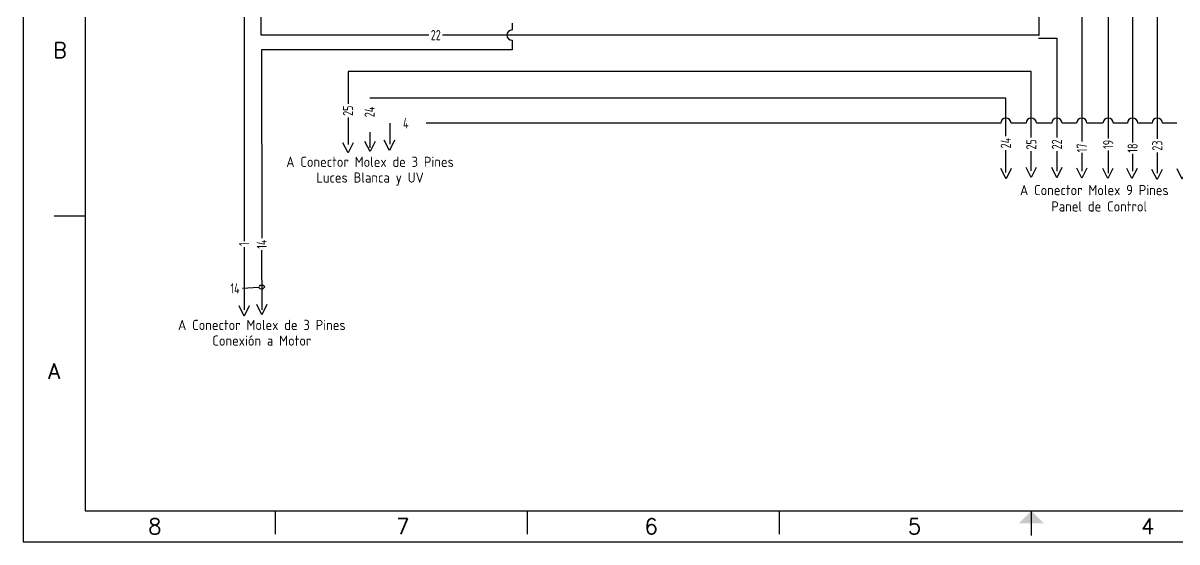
# Model space of a CAD drawing. Header units: inches. Extents: x 0 to 32.5, y 0 to 21.
# Drawn here: x 0 to 18.6, y 0 to 8.36 of the extents above; entities that cross this region are included whole.
import ezdxf
from ezdxf.enums import TextEntityAlignment as Align

# ---------------------------------------------------------------- set-up
doc = ezdxf.new("R2010")
doc.units = ezdxf.units.IN
doc.header["$LTSCALE"] = 1.5
doc.header["$MEASUREMENT"] = 0
for name, color, linetype in [('BLK_12_THHN', 250, 'Continuous'), ('DESC', 1, 'Continuous'), ('MISC', 2, 'Continuous'), ('RED_14_THHN', 20, 'Continuous'), ('SYMS', 7, 'Continuous'), ('Title Block', 7, 'Continuous'), ('Viewport', 7, 'Continuous'), ('WHT_12_THHN', 254, 'Continuous'), ('WIRECOPY', 84, 'Continuous'), ('WIREFIXED', 170, 'Continuous')]:
    doc.layers.add(name, color=color, linetype=linetype)
doc.styles.add('Roman', font='romans')
doc.styles.add('WD_IEC', font='ISOCP2.shx', dxfattribs={"width": 0.9, "height": 4})

# ---------------------------------------------------------------- blocks, each defined once
blk = doc.blocks.new('ANSI_border_D')
at = {"layer": 'Title Block'}
for p, q in [((0, 21), (0, 0)), ((1, 20.5), (1, 0.5)), ((0.5, 5.25), (1, 5.25)), ((1, 0.5), (31.5, 0.5)), ((4.062, 0.5), (4.062, 0.125)), ((8.125, 0.5), (8.125, 0.125)), ((12.187, 0.5), (12.187, 0.125)), ((16.25, 0.125), (16.25, 0.5)), ((0, 0), (32.5, 0))]:
    blk.add_line(p, q, dxfattribs=at)
at = {"layer": 'Title Block', "const_width": 0.02}
blk.add_lwpolyline([(16.25, 0.1), (16.25, 0.3)], dxfattribs=at)
at = {"layer": 'Title Block'}
blk.add_solid([(16.05, 0.3), (16.45, 0.3), (16.25, 0.5)], dxfattribs=at)
at = {"layer": 'Title Block', "style": 'Roman'}
for s, p in [('B', (0.595, 7.919)), ('A', (0.5, 2.75)), ('8', (2.125, 0.25)), ('7', (6.119, 0.25)), ('6', (10.125, 0.25)), ('5', (14.369, 0.25)), ('4', (18.125, 0.25))]:
    blk.add_text(s, height=0.25, dxfattribs=at).set_placement(p, align=Align.MIDDLE_CENTER)
blk = doc.blocks.new('WDDOT')
for radius in [0.03, 0.0187, 0.00929]:
    blk.add_circle((0, 0), radius)
blk = doc.blocks.new('HA1X4')
blk.add_lwpolyline([(1.25, 2.5), (0, 0), (-1.25, 2.5)])
at = {"style": 'WD_IEC', "flags": 1}
blk.add_attdef('X2TERM01', (0, 0), '', height=0.32, dxfattribs=at)
at = {"style": 'WD_IEC', "flags": 8}
for tag, p in [('DESC1', (0, -3.75)), ('DESC2', (0, -7.6))]:
    blk.add_attdef(tag, text='', height=2.5, dxfattribs=at).set_placement(p, align=Align.CENTER)
blk = doc.blocks.new('HT0_WGENERIC')
at = {"style": 'WD_IEC'}
for tag, p in [('X4_TINY_DOT_DONT_REMOVE', (-5, 0)), ('X1_TINY_DOT_DONT_REMOVE', (5, 0))]:
    blk.add_attdef(tag, p, '', height=0.002, dxfattribs=at)
at = {"style": 'WD_IEC', "flags": 1}
for tag, p in [('X4TERM01', (-5, 0)), ('X1TERM01', (5, 0))]:
    blk.add_attdef(tag, p, '', height=0.2, dxfattribs=at)
at = {"style": 'WD_IEC', "width": 0.8}
blk.add_attdef('WIRENO', text='', height=2.5, dxfattribs=at).set_placement((0, 0), align=Align.MIDDLE_CENTER)
blk = doc.blocks.new('VT0_WGENERIC')
at = {"style": 'WD_IEC', "width": 0.8}
blk.add_attdef('WIRENO', text='', height=2.5, rotation=90, dxfattribs=at).set_placement((0, 0), align=Align.MIDDLE_CENTER)
at = {"style": 'WD_IEC'}
for tag, p in [('X1_TINY_DOT_DONT_REMOVE', (0, 5)), ('X4_TINY_DOT_DONT_REMOVE', (0, -5))]:
    blk.add_attdef(tag, p, '', height=0.002, rotation=90, dxfattribs=at)
at = {"style": 'WD_IEC', "flags": 1}
for tag, p in [('X2TERM01', (0, 5)), ('X8TERM01', (0, -5))]:
    blk.add_attdef(tag, p, '', height=0.2, dxfattribs=at)
blk = doc.blocks.new('WD_WNV')
at = {"linetype": 'Continuous', "style": 'WD_IEC', "width": 0.8}
blk.add_attdef('WIRENO', text='', height=2.5, dxfattribs=at).set_placement((-1.6, 0), align=Align.MIDDLE_RIGHT)
at = {"style": 'WD_IEC', "flags": 1}
for tag, p in [('W08USER', (-1, 0.375)), ('W04USER', (-1, 0.875)), ('W05USER', (-1, 0.75)), ('W09USER', (-1, 0.25)), ('W03USER', (-1, 1)), ('W06USER', (-1, 0.625)), ('W07USER', (-1, 0.5)), ('W02USER', (-1, 1.125)), ('W01USER', (-1, 1.25)), ('W10USER', (-1, 0.125))]:
    blk.add_attdef(tag, text='', height=0.08, dxfattribs=at).set_placement(p, align=Align.CENTER)

msp = doc.modelspace()

# ---------------------------------------------------------------- linework, layer by layer
at = {"layer": 'BLK_12_THHN'}
for p, q in [((3.562, 11.582), (3.563, 4.841)), ((17.882, 9.871), (17.882, 6.434)), ((18.279, 9.871), (18.279, 6.491)), ((17.488, 9.5), (17.488, 6.499)), ((17.063, 9.129), (17.063, 6.448)), ((16.249, 7.576), (5.237, 7.576)), ((5.237, 7.576), (5.237, 7.054)), ((16.249, 6.511), (16.249, 7.576)), ((15.839, 7.148), (5.589, 7.148)), ((15.839, 6.535), (15.839, 7.148)), ((5.237, 6.835), (5.237, 6.398)), ((5.589, 6.596), (5.589, 6.344)), ((15.839, 5.95), (15.839, 6.309)), ((16.249, 5.978), (16.249, 6.293)), ((17.063, 6.264), (17.063, 5.971)), ((17.488, 6.306), (17.488, 5.94)), ((17.882, 6.25), (17.882, 5.971)), ((18.279, 6.273), (18.279, 5.94)), ((3.562, 4.749), (3.563, 3.74))]:
    msp.add_line(p, q, dxfattribs=at)
at = {"layer": 'RED_14_THHN'}
for p, q in [((16.372, 15.943), (16.372, 8.161)), ((3.839, 8.161), (3.839, 11.417)), ((7.881, 8.355), (7.881, 8.244)), ((6.54, 8.161), (3.839, 8.161)), ((16.372, 8.161), (6.761, 8.161)), ((7.881, 8.078), (7.881, 7.925)), ((16.367, 8.114), (16.661, 8.114)), ((16.661, 8.114), (16.661, 6.513)), ((7.881, 7.925), (3.84, 7.925)), ((3.84, 7.925), (3.847, 4.894)), ((16.661, 6.291), (16.661, 5.97)), ((3.84, 4.697), (3.847, 3.74))]:
    msp.add_line(p, q, dxfattribs=at)
msp.add_arc((7.881, 8.161), 0.0833, 90, 270, dxfattribs=at)
at = {"layer": 'WHT_12_THHN'}
for p, q in [((5.91, 6.742), (5.909, 6.404)), ((15.756, 6.742), (6.496, 6.742)), ((16.165, 6.742), (15.923, 6.742)), ((16.578, 6.742), (16.332, 6.742)), ((16.98, 6.742), (16.745, 6.742)), ((17.404, 6.742), (17.147, 6.742)), ((17.799, 6.742), (17.571, 6.742)), ((18.195, 6.742), (17.966, 6.742)), ((18.596, 6.742), (18.362, 6.742))]:
    msp.add_line(p, q, dxfattribs=at)
for centre in [(15.839, 6.742), (16.249, 6.742), (16.661, 6.742), (17.063, 6.742), (17.488, 6.742), (17.882, 6.742), (18.279, 6.742)]:
    msp.add_arc(centre, 0.0833, 0, 180, dxfattribs=at)
at = {"layer": 'WIREFIXED'}
msp.add_lwpolyline([(3.539, 4.085), (3.792, 4.1), (3.819, 4.076), (3.871, 4.079), (3.896, 4.106), (3.868, 4.131), (3.816, 4.128), (3.804, 4.114)], dxfattribs=at)

# ---------------------------------------------------------------- block references
at = {"layer": 'SYMS'}
ref = msp.add_blockref('HT0_WGENERIC', (6.651, 8.161), dxfattribs=dict(at, xscale=0.06561, yscale=0.06561, zscale=0.06561))
ref.add_attrib('X4_TINY_DOT_DONT_REMOVE', '.', (6.54, 8.161), dxfattribs={"layer": 'MISC', "height": 0.000131, "style": 'WD_IEC'})
ref.add_attrib('X1_TINY_DOT_DONT_REMOVE', '.', (6.761, 8.161), dxfattribs={"layer": 'MISC', "height": 0.000131, "style": 'WD_IEC'})
ref.add_attrib('WIRENO', '22', dxfattribs={"layer": 'WIRECOPY', "height": 0.164, "style": 'WD_IEC', "width": 0.8}).set_placement((6.651, 8.161), align=Align.MIDDLE_CENTER)
at = {"layer": 'SYMS', "xscale": 0.06561, "yscale": 0.06561, "zscale": 0.06561}
for name, p in [('WDDOT', (16.372, 8.161)), ('HA1X4', (5.238, 6.265)), ('HA1X4', (5.903, 6.304)), ('HA1X4', (15.842, 5.848)), ('HA1X4', (16.248, 5.868)), ('HA1X4', (16.66, 5.865)), ('HA1X4', (17.064, 5.857)), ('HA1X4', (17.483, 5.85)), ('HA1X4', (17.872, 5.85)), ('HA1X4', (18.276, 5.835)), ('HA1X4', (3.564, 3.638))]:
    msp.add_blockref(name, p, dxfattribs=at)
at = {"layer": 'SYMS'}
ref = msp.add_blockref('VT0_WGENERIC', (5.237, 6.944), dxfattribs=dict(at, xscale=0.06561, yscale=0.06561, zscale=0.06561))
ref.add_attrib('X4_TINY_DOT_DONT_REMOVE', '.', (5.237, 6.835), dxfattribs={"layer": 'MISC', "height": 0.000131, "rotation": 90, "style": 'WD_IEC'})
ref.add_attrib('X1_TINY_DOT_DONT_REMOVE', '.', (5.237, 7.054), dxfattribs={"layer": 'MISC', "height": 0.000131, "rotation": 90, "style": 'WD_IEC'})
ref.add_attrib('WIRENO', '25', dxfattribs={"layer": 'WIRECOPY', "height": 0.164, "rotation": 90, "style": 'WD_IEC', "width": 0.8}).set_placement((5.237, 6.944), align=Align.MIDDLE_CENTER)
ref = msp.add_blockref('VT0_WGENERIC', (5.585, 6.924), dxfattribs=dict(at, xscale=0.06561, yscale=0.06561, zscale=0.06561))
ref.add_attrib('X4_TINY_DOT_DONT_REMOVE', '.', (5.585, 6.811), dxfattribs={"layer": 'MISC', "height": 0.000131, "rotation": 90, "style": 'WD_IEC'})
ref.add_attrib('X1_TINY_DOT_DONT_REMOVE', '.', (5.585, 7.037), dxfattribs={"layer": 'MISC', "height": 0.000131, "rotation": 90, "style": 'WD_IEC'})
ref.add_attrib('WIRENO', '24', dxfattribs={"layer": 'WIRECOPY', "height": 0.164, "rotation": 90, "style": 'WD_IEC', "width": 0.8}).set_placement((5.585, 6.924), align=Align.MIDDLE_CENTER)
ref = msp.add_blockref('HT0_WGENERIC', (6.168, 6.742), dxfattribs=dict(at, xscale=0.06561, yscale=0.06561, zscale=0.06561))
ref.add_attrib('X4_TINY_DOT_DONT_REMOVE', '.', (6.103, 6.742), dxfattribs={"layer": 'MISC', "height": 0.000131, "style": 'WD_IEC'})
ref.add_attrib('X1_TINY_DOT_DONT_REMOVE', '.', (6.234, 6.742), dxfattribs={"layer": 'MISC', "height": 0.000131, "style": 'WD_IEC'})
ref.add_attrib('WIRENO', '4', dxfattribs={"layer": 'WIRECOPY', "height": 0.164, "style": 'WD_IEC', "width": 0.8}).set_placement((6.168, 6.742), align=Align.MIDDLE_CENTER)
ref = msp.add_blockref('VT0_WGENERIC', (15.838, 6.422), dxfattribs=dict(at, xscale=0.06561, yscale=0.06561, zscale=0.06561))
ref.add_attrib('X4_TINY_DOT_DONT_REMOVE', '.', (15.838, 6.309), dxfattribs={"layer": 'MISC', "height": 0.000131, "rotation": 90, "style": 'WD_IEC'})
ref.add_attrib('X1_TINY_DOT_DONT_REMOVE', '.', (15.838, 6.535), dxfattribs={"layer": 'MISC', "height": 0.000131, "rotation": 90, "style": 'WD_IEC'})
ref.add_attrib('WIRENO', '24', dxfattribs={"layer": 'WIRECOPY', "height": 0.164, "rotation": 90, "style": 'WD_IEC', "width": 0.8}).set_placement((15.838, 6.422), align=Align.MIDDLE_CENTER)
ref = msp.add_blockref('VT0_WGENERIC', (16.249, 6.402), dxfattribs=dict(at, xscale=0.06561, yscale=0.06561, zscale=0.06561))
ref.add_attrib('X4_TINY_DOT_DONT_REMOVE', '.', (16.249, 6.293), dxfattribs={"layer": 'MISC', "height": 0.000131, "rotation": 90, "style": 'WD_IEC'})
ref.add_attrib('X1_TINY_DOT_DONT_REMOVE', '.', (16.249, 6.511), dxfattribs={"layer": 'MISC', "height": 0.000131, "rotation": 90, "style": 'WD_IEC'})
ref.add_attrib('WIRENO', '25', dxfattribs={"layer": 'WIRECOPY', "height": 0.164, "rotation": 90, "style": 'WD_IEC', "width": 0.8}).set_placement((16.249, 6.402), align=Align.MIDDLE_CENTER)
ref = msp.add_blockref('VT0_WGENERIC', (16.661, 6.402), dxfattribs=dict(at, xscale=0.06561, yscale=0.06561, zscale=0.06561))
ref.add_attrib('X4_TINY_DOT_DONT_REMOVE', '.', (16.661, 6.291), dxfattribs={"layer": 'MISC', "height": 0.000131, "rotation": 90, "style": 'WD_IEC'})
ref.add_attrib('X1_TINY_DOT_DONT_REMOVE', '.', (16.661, 6.513), dxfattribs={"layer": 'MISC', "height": 0.000131, "rotation": 90, "style": 'WD_IEC'})
ref.add_attrib('WIRENO', '22', dxfattribs={"layer": 'WIRECOPY', "height": 0.164, "rotation": 90, "style": 'WD_IEC', "width": 0.8}).set_placement((16.661, 6.402), align=Align.MIDDLE_CENTER)
ref = msp.add_blockref('HA1X4', (5.592, 6.285), dxfattribs=dict(at, xscale=0.06561, yscale=0.06561, zscale=0.06561))
ref.add_attrib('DESC2', 'Luces Blanca y UV', dxfattribs={"layer": 'DESC', "height": 0.16403, "style": 'WD_IEC', "flags": 8}).set_placement((5.592, 5.786), align=Align.CENTER)
ref.add_attrib('DESC1', 'A Conector Molex de 3 Pines', dxfattribs={"layer": 'DESC', "height": 0.16403, "style": 'WD_IEC', "flags": 8}).set_placement((5.592, 6.039), align=Align.CENTER)
ref = msp.add_blockref('VT0_WGENERIC', (17.065, 6.382), dxfattribs=dict(at, xscale=0.06561, yscale=0.06561, zscale=0.06561))
ref.add_attrib('X4_TINY_DOT_DONT_REMOVE', '.', (17.065, 6.264), dxfattribs={"layer": 'MISC', "height": 0.000131, "rotation": 90, "style": 'WD_IEC'})
ref.add_attrib('X1_TINY_DOT_DONT_REMOVE', '.', (17.065, 6.448), dxfattribs={"layer": 'MISC', "height": 0.000131, "rotation": 90, "style": 'WD_IEC'})
ref.add_attrib('WIRENO', '17 ', dxfattribs={"layer": 'WIRECOPY', "height": 0.164, "rotation": 90, "style": 'WD_IEC', "width": 0.8}).set_placement((17.065, 6.382), align=Align.MIDDLE_CENTER)
ref = msp.add_blockref('VT0_WGENERIC', (17.488, 6.402), dxfattribs=dict(at, xscale=0.06561, yscale=0.06561, zscale=0.06561))
ref.add_attrib('X4_TINY_DOT_DONT_REMOVE', '.', (17.488, 6.306), dxfattribs={"layer": 'MISC', "height": 0.000131, "rotation": 90, "style": 'WD_IEC'})
ref.add_attrib('X1_TINY_DOT_DONT_REMOVE', '.', (17.488, 6.499), dxfattribs={"layer": 'MISC', "height": 0.000131, "rotation": 90, "style": 'WD_IEC'})
ref.add_attrib('WIRENO', '19', dxfattribs={"layer": 'WIRECOPY', "height": 0.164, "rotation": 90, "style": 'WD_IEC', "width": 0.8}).set_placement((17.488, 6.402), align=Align.MIDDLE_CENTER)
ref = msp.add_blockref('VT0_WGENERIC', (17.882, 6.342), dxfattribs=dict(at, xscale=0.06561, yscale=0.06561, zscale=0.06561))
ref.add_attrib('X4_TINY_DOT_DONT_REMOVE', '.', (17.882, 6.25), dxfattribs={"layer": 'MISC', "height": 0.000131, "rotation": 90, "style": 'WD_IEC'})
ref.add_attrib('X1_TINY_DOT_DONT_REMOVE', '.', (17.882, 6.434), dxfattribs={"layer": 'MISC', "height": 0.000131, "rotation": 90, "style": 'WD_IEC'})
ref.add_attrib('WIRENO', '18', dxfattribs={"layer": 'WIRECOPY', "height": 0.164, "rotation": 90, "style": 'WD_IEC', "width": 0.8}).set_placement((17.882, 6.342), align=Align.MIDDLE_CENTER)
ref = msp.add_blockref('VT0_WGENERIC', (18.279, 6.382), dxfattribs=dict(at, xscale=0.06561, yscale=0.06561, zscale=0.06561))
ref.add_attrib('X4_TINY_DOT_DONT_REMOVE', '.', (18.279, 6.273), dxfattribs={"layer": 'MISC', "height": 0.000131, "rotation": 90, "style": 'WD_IEC'})
ref.add_attrib('X1_TINY_DOT_DONT_REMOVE', '.', (18.279, 6.491), dxfattribs={"layer": 'MISC', "height": 0.000131, "rotation": 90, "style": 'WD_IEC'})
ref.add_attrib('WIRENO', '23', dxfattribs={"layer": 'WIRECOPY', "height": 0.164, "rotation": 90, "style": 'WD_IEC', "width": 0.8}).set_placement((18.279, 6.382), align=Align.MIDDLE_CENTER)
ref = msp.add_blockref('HA1X4', (18.68, 5.842), dxfattribs=dict(at, xscale=0.06561, yscale=0.06561, zscale=0.06561))
ref.add_attrib('DESC2', 'Panel de Control', dxfattribs={"layer": 'DESC', "height": 0.16403, "style": 'WD_IEC', "flags": 8}).set_placement((17.343, 5.321), align=Align.CENTER)
ref.add_attrib('DESC1', 'A Conector Molex 9 Pines', dxfattribs={"layer": 'DESC', "height": 0.16403, "style": 'WD_IEC', "flags": 8}).set_placement((17.265, 5.584), align=Align.CENTER)
ref = msp.add_blockref('VT0_WGENERIC', (3.56, 4.795), dxfattribs=dict(at, xscale=0.06561, yscale=0.06561, zscale=0.06561))
ref.add_attrib('X4_TINY_DOT_DONT_REMOVE', '.', (3.56, 4.749), dxfattribs={"layer": 'MISC', "height": 0.000131, "rotation": 90, "style": 'WD_IEC'})
ref.add_attrib('X1_TINY_DOT_DONT_REMOVE', '.', (3.56, 4.841), dxfattribs={"layer": 'MISC', "height": 0.000131, "rotation": 90, "style": 'WD_IEC'})
ref.add_attrib('WIRENO', '1', dxfattribs={"layer": 'WIRECOPY', "height": 0.164, "rotation": 90, "style": 'WD_IEC', "width": 0.8}).set_placement((3.56, 4.795), align=Align.MIDDLE_CENTER)
ref = msp.add_blockref('VT0_WGENERIC', (3.847, 4.795), dxfattribs=dict(at, xscale=0.06561, yscale=0.06561, zscale=0.06561))
ref.add_attrib('X4_TINY_DOT_DONT_REMOVE', '.', (3.847, 4.697), dxfattribs={"layer": 'MISC', "height": 0.000131, "rotation": 90, "style": 'WD_IEC'})
ref.add_attrib('X1_TINY_DOT_DONT_REMOVE', '.', (3.847, 4.894), dxfattribs={"layer": 'MISC', "height": 0.000131, "rotation": 90, "style": 'WD_IEC'})
ref.add_attrib('WIRENO', '14', dxfattribs={"layer": 'WIRECOPY', "height": 0.164, "rotation": 90, "style": 'WD_IEC', "width": 0.8}).set_placement((3.847, 4.795), align=Align.MIDDLE_CENTER)
ref = msp.add_blockref('HA1X4', (3.848, 3.658), dxfattribs=dict(at, xscale=0.06561, yscale=0.06561, zscale=0.06561))
ref.add_attrib('DESC2', 'Conexión a Motor', dxfattribs={"layer": 'DESC', "height": 0.16403, "style": 'WD_IEC', "flags": 8}).set_placement((3.848, 3.16), align=Align.CENTER)
ref.add_attrib('DESC1', 'A Conector Molex de 3 Pines', dxfattribs={"layer": 'DESC', "height": 0.16403, "style": 'WD_IEC', "flags": 8}).set_placement((3.848, 3.412), align=Align.CENTER)
at = {"layer": 'Viewport'}
msp.add_blockref('ANSI_border_D', (0, 0), dxfattribs=at)
at = {"layer": 'WIREFIXED'}
ref = msp.add_blockref('WD_WNV', (3.844, 4.103), dxfattribs=dict(at, xscale=0.06561, yscale=0.06561, zscale=0.06561))
ref.add_attrib('WIRENOF', '14', dxfattribs={"linetype": 'Continuous', "height": 0.164, "style": 'WD_IEC', "width": 0.8}).set_placement((3.49, 4.081), align=Align.MIDDLE_RIGHT)

doc.saveas('drawing.dxf')
